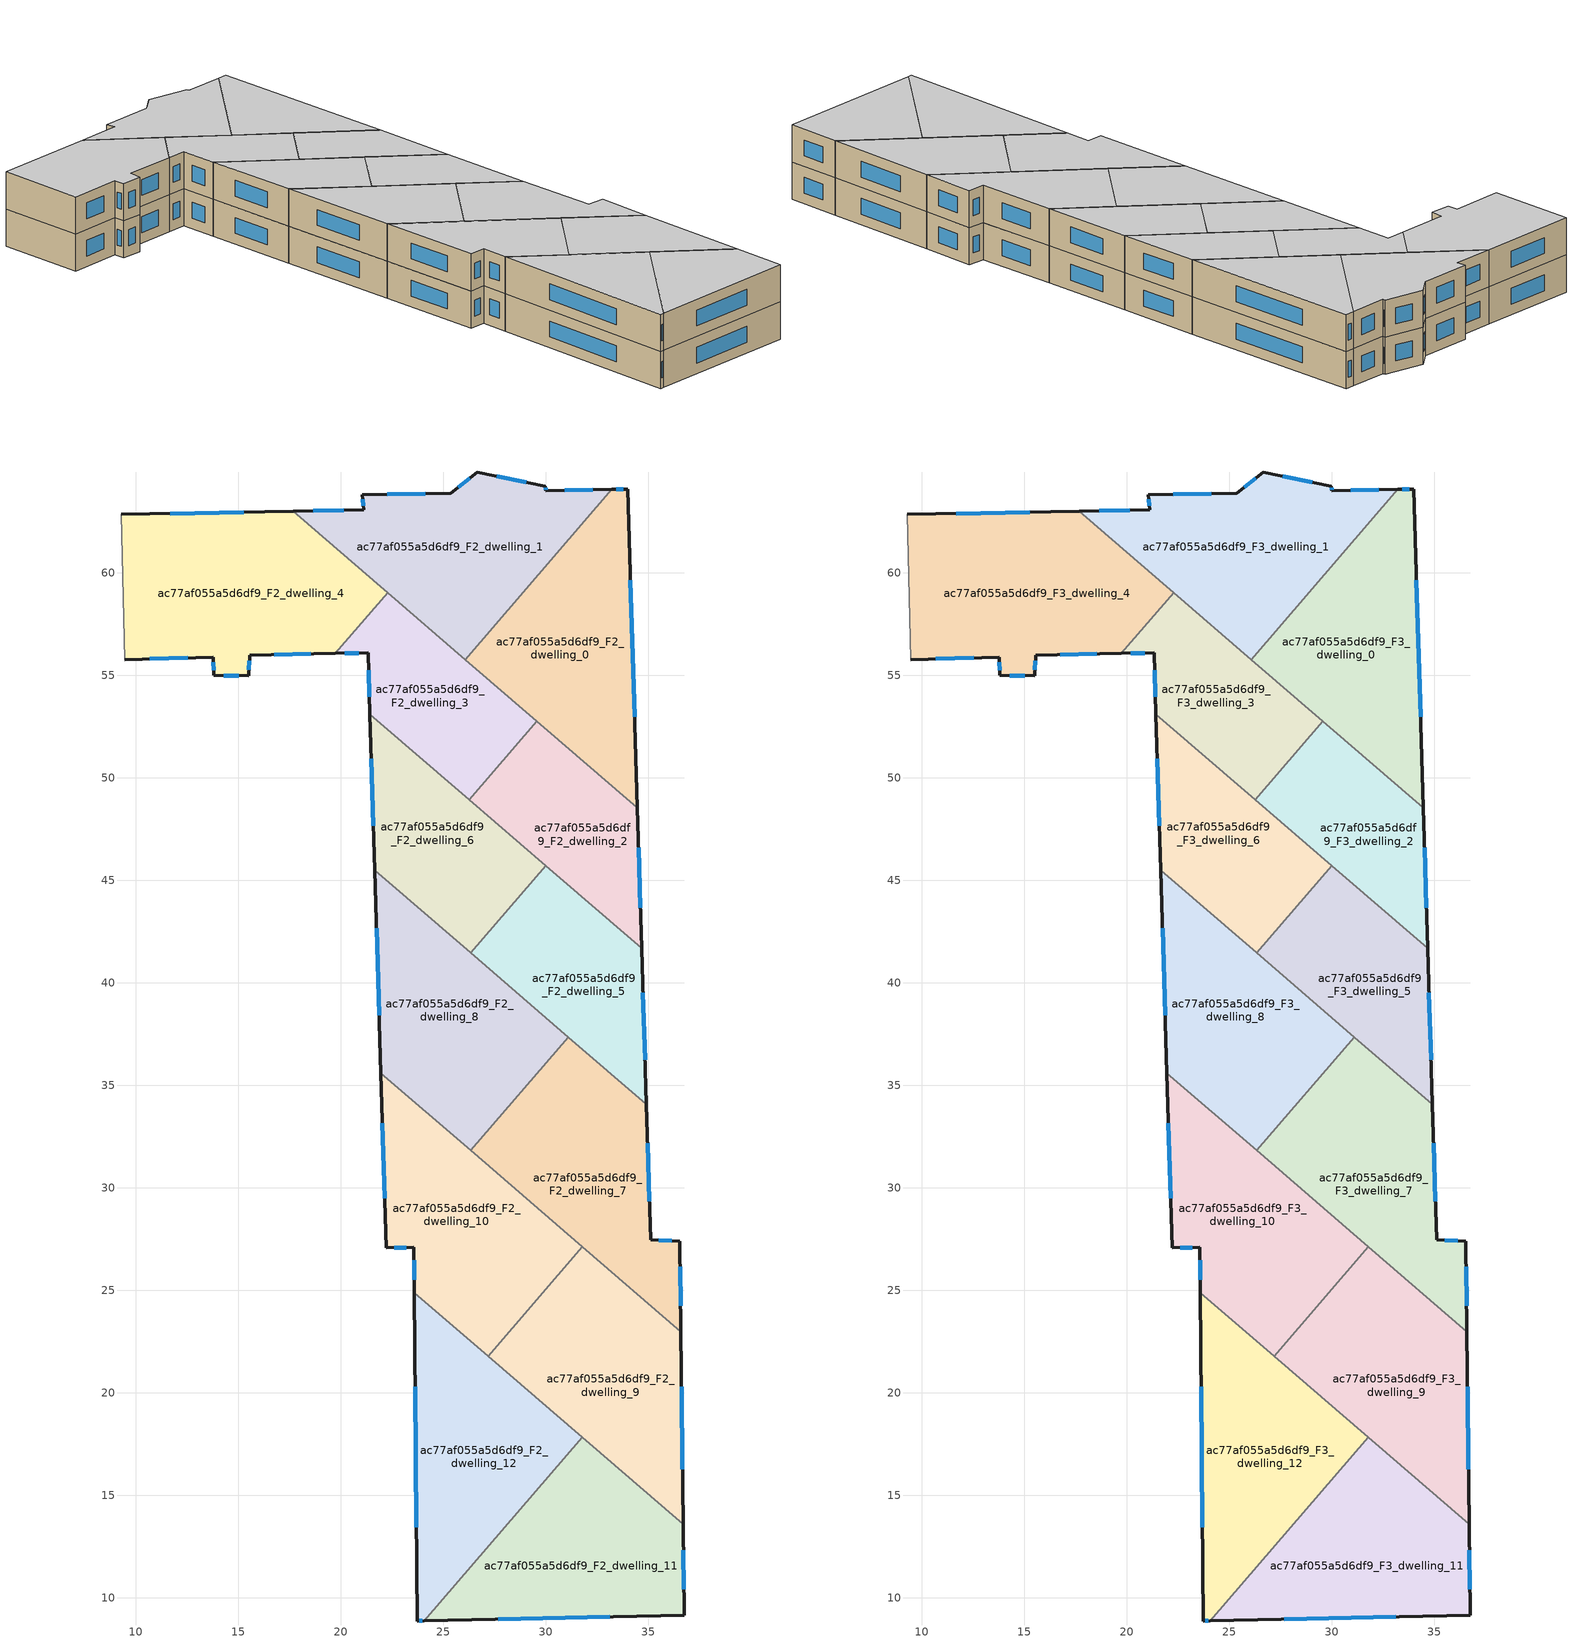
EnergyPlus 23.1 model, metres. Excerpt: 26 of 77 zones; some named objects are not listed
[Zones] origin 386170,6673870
ac77af055a5d6df9_F2_dwelling_0
 floor to ac77af055a5d6df9_F1_dwelling_0 (EU_floor_Construction): 34,64.09 34.47,48.55 26.09,55.77 33.23,64.08 z6
 wall outside (EU_wall_Construction): 34.47,48.55 34,64.09 33.23,64.08 z6:9
 wall to ac77af055a5d6df9_F2_dwelling_1 (EU_wall_Construction): 33.23,64.08 26.09,55.77 z6:9
 wall to ac77af055a5d6df9_F2_dwelling_2 (EU_wall_Construction): 29.58,52.77 34.47,48.55 z6:9
 wall to ac77af055a5d6df9_F2_dwelling_3 (EU_wall_Construction): 26.09,55.77 29.58,52.77 z6:9
 window (EU_Window_Construction): 33.78,64.09 33.45,64.08 / 34.34,52.99 34.14,59.65 z6.86:8.14
ac77af055a5d6df9_F2_dwelling_1
 floor to ac77af055a5d6df9_F1_dwelling_1 (EU_floor_Construction): 33.23,64.08 26.09,55.77 17.68,63.01 21.14,63.08 21.04,63.81 25.37,63.9 26.67,64.93 29.99,64.22 30,64 z6
 wall outside (EU_wall_Construction): 33.23,64.08 30,64 29.99,64.22 26.67,64.93 25.37,63.9 21.04,63.81 21.14,63.08 17.68,63.01 z6:9
 wall to ac77af055a5d6df9_F2_dwelling_4 (EU_wall_Construction): 17.68,63.01 22.29,59.04 z6:9
 wall to ac77af055a5d6df9_F2_dwelling_3 (EU_wall_Construction): 22.29,59.04 26.09,55.77 z6:9
 window (EU_Window_Construction): 29.05,64.42 27.62,64.72 / 30,64.07 30,64.16 / 32.31,64.05 30.93,64.02 / 20.15,63.06 18.67,63.03 / 21.07,63.6 21.11,63.29 / 24.13,63.87 22.28,63.83 / 26.3,64.63 25.74,64.19 z6.86:8.14
ac77af055a5d6df9_F2_dwelling_10
 floor to ac77af055a5d6df9_F1_dwelling_10 (EU_floor_Construction): 31.8,27.12 27.2,21.78 23.59,24.88 23.57,27.09 22.23,27.07 21.97,35.59 z6
 wall outside (EU_wall_Construction): 21.97,35.59 22.23,27.07 23.57,27.09 23.59,24.88 z6:9
 wall to ac77af055a5d6df9_F2_dwelling_9 (EU_wall_Construction): 27.2,21.78 31.8,27.12 z6:9
 wall to ac77af055a5d6df9_F2_dwelling_12 (EU_wall_Construction): 23.59,24.88 27.2,21.78 z6:9
 wall to ac77af055a5d6df9_F2_dwelling_7 (EU_wall_Construction): 31.8,27.12 26.34,31.82 z6:9
 wall to ac77af055a5d6df9_F2_dwelling_8 (EU_wall_Construction): 26.34,31.82 21.97,35.59 z6:9
 window (EU_Window_Construction): 23.58,26.46 23.59,25.51 / 22.61,27.08 23.19,27.09 / 22.04,33.15 22.15,29.5 z6.86:8.14
ac77af055a5d6df9_F2_dwelling_11
 floor to ac77af055a5d6df9_F1_dwelling_11 (EU_floor_Construction): 36.71,13.59 36.76,9.15 24.07,8.87 31.78,17.83 z6
 wall outside (EU_wall_Construction): 24.07,8.87 36.76,9.15 36.71,13.59 z6:9
 wall to ac77af055a5d6df9_F2_dwelling_12 (EU_wall_Construction): 31.78,17.83 24.07,8.87 z6:9
 wall to ac77af055a5d6df9_F2_dwelling_9 (EU_wall_Construction): 36.71,13.59 31.78,17.83 z6:9
 window (EU_Window_Construction): 36.74,10.42 36.72,12.32 / 27.7,8.95 33.13,9.07 z6.86:8.14
ac77af055a5d6df9_F2_dwelling_12
 floor to ac77af055a5d6df9_F1_dwelling_12 (EU_floor_Construction): 31.78,17.83 24.07,8.87 23.73,8.87 23.59,24.88 z6
 wall outside (EU_wall_Construction): 23.59,24.88 23.73,8.87 24.07,8.87 z6:9
 wall to ac77af055a5d6df9_F2_dwelling_9 (EU_wall_Construction): 31.78,17.83 27.2,21.78 z6:9
 window (EU_Window_Construction): 23.63,20.31 23.69,13.44 / 23.83,8.87 23.98,8.87 z6.86:8.14
ac77af055a5d6df9_F2_dwelling_2
 floor to ac77af055a5d6df9_F1_dwelling_2 (EU_floor_Construction): 34.47,48.55 34.68,41.7 26.28,48.94 29.58,52.77 z6
 wall outside (EU_wall_Construction): 34.68,41.7 34.47,48.55 z6:9
 wall to ac77af055a5d6df9_F2_dwelling_3 (EU_wall_Construction): 29.58,52.77 26.28,48.94 z6:9
 wall to ac77af055a5d6df9_F2_dwelling_5 (EU_wall_Construction): 30.01,45.73 34.68,41.7 z6:9
 wall to ac77af055a5d6df9_F2_dwelling_6 (EU_wall_Construction): 26.28,48.94 30.01,45.73 z6:9
 window (EU_Window_Construction): 34.62,43.66 34.53,46.6 z6.86:8.14
ac77af055a5d6df9_F2_dwelling_3
 floor to ac77af055a5d6df9_F1_dwelling_3 (EU_floor_Construction): 29.58,52.77 26.28,48.94 21.43,53.11 21.34,56.1 19.74,56.07 22.29,59.04 z6
 wall outside (EU_wall_Construction): 19.74,56.07 21.34,56.1 21.43,53.11 z6:9
 wall to ac77af055a5d6df9_F2_dwelling_4 (EU_wall_Construction): 22.29,59.04 19.74,56.07 z6:9
 wall to ac77af055a5d6df9_F2_dwelling_6 (EU_wall_Construction): 21.43,53.11 26.28,48.94 z6:9
 window (EU_Window_Construction): 21.36,55.25 21.4,53.96 / 20.2,56.08 20.88,56.09 z6.86:8.14
ac77af055a5d6df9_F2_dwelling_4
 floor to ac77af055a5d6df9_F1_dwelling_4 (EU_floor_Construction): 22.29,59.04 19.74,56.07 15.57,56 15.51,54.98 13.82,55 13.77,55.89 9.47,55.77 9.3,62.85 17.68,63.01 z6
 wall outside (EU_wall_Construction): 9.47,55.77 13.77,55.89 13.82,55 15.51,54.98 15.57,56 19.74,56.07 / 17.68,63.01 9.3,62.85 z6:9
 wall adiabatic (EU_wall_Construction): 9.3,62.85 9.47,55.77 z6:9
 window (EU_Window_Construction): 16.76,56.02 18.55,56.05 / 15.53,55.27 15.55,55.71 / 14.3,54.99 15.03,54.99 / 13.79,55.64 13.81,55.25 / 10.7,55.8 12.54,55.86 / 15.28,62.97 11.69,62.9 z6.86:8.14
ac77af055a5d6df9_F2_dwelling_5
 floor to ac77af055a5d6df9_F1_dwelling_5 (EU_floor_Construction): 34.68,41.7 34.92,34.08 26.34,41.46 30.01,45.72 z6
 wall outside (EU_wall_Construction): 34.92,34.08 34.68,41.7 z6:9
 wall to ac77af055a5d6df9_F2_dwelling_6 (EU_wall_Construction): 30.01,45.72 26.34,41.46 z6:9
 wall to ac77af055a5d6df9_F2_dwelling_8 (EU_wall_Construction): 26.34,41.46 31.1,37.36 z6:9
 wall to ac77af055a5d6df9_F2_dwelling_7 (EU_wall_Construction): 31.1,37.36 34.92,34.08 z6:9
 window (EU_Window_Construction): 34.85,36.25 34.75,39.52 z6.86:8.14
ac77af055a5d6df9_F2_dwelling_6
 floor to ac77af055a5d6df9_F1_dwelling_6 (EU_floor_Construction): 30.01,45.72 26.34,41.46 21.66,45.48 21.43,53.11 z6
 wall outside (EU_wall_Construction): 21.43,53.11 21.66,45.48 z6:9
 wall to ac77af055a5d6df9_F2_dwelling_8 (EU_wall_Construction): 21.66,45.48 26.34,41.46 z6:9
 window (EU_Window_Construction): 21.5,50.93 21.6,47.66 z6.86:8.14
ac77af055a5d6df9_F2_dwelling_7
 floor to ac77af055a5d6df9_F1_dwelling_7 (EU_floor_Construction): 34.92,34.08 35.12,27.46 36.55,27.41 36.6,22.99 26.34,31.82 31.1,37.36 z6
 wall outside (EU_wall_Construction): 36.6,22.99 36.55,27.41 35.12,27.46 34.92,34.08 z6:9
 wall to ac77af055a5d6df9_F2_dwelling_8 (EU_wall_Construction): 31.1,37.36 26.34,31.82 z6:9
 wall to ac77af055a5d6df9_F2_dwelling_9 (EU_wall_Construction): 31.8,27.12 36.6,22.99 z6:9
 window (EU_Window_Construction): 36.59,24.25 36.57,26.14 / 35.06,29.35 34.97,32.19 / 36.14,27.42 35.53,27.44 z6.86:8.14
ac77af055a5d6df9_F2_dwelling_8
 floor to ac77af055a5d6df9_F1_dwelling_8 (EU_floor_Construction): 31.1,37.36 26.34,31.82 21.97,35.59 21.66,45.48 z6
 wall outside (EU_wall_Construction): 21.66,45.48 21.97,35.59 z6:9
 window (EU_Window_Construction): 21.75,42.66 21.88,38.41 z6.86:8.14
ac77af055a5d6df9_F2_dwelling_9
 floor to ac77af055a5d6df9_F1_dwelling_9 (EU_floor_Construction): 36.6,22.99 36.71,13.59 27.2,21.78 31.8,27.12 z6
 wall outside (EU_wall_Construction): 36.71,13.59 36.6,22.99 z6:9
 window (EU_Window_Construction): 36.68,16.28 36.63,20.3 z6.86:8.14
ac77af055a5d6df9_F3_dwelling_0
 floor to ac77af055a5d6df9_F2_dwelling_0 (EU_floor_Construction): 34,64.09 34.47,48.55 26.09,55.77 33.23,64.08 z9
 wall outside (EU_wall_Construction): 34.47,48.55 34,64.09 33.23,64.08 z9:12
 wall to ac77af055a5d6df9_F3_dwelling_1 (EU_wall_Construction): 33.23,64.08 26.09,55.77 z9:12
 wall to ac77af055a5d6df9_F3_dwelling_2 (EU_wall_Construction): 29.58,52.77 34.47,48.55 z9:12
 wall to ac77af055a5d6df9_F3_dwelling_3 (EU_wall_Construction): 26.09,55.77 29.58,52.77 z9:12
 window (EU_Window_Construction): 33.78,64.09 33.45,64.08 / 34.34,52.99 34.14,59.65 z9.86:11.14
 ceiling to ac77af055a5d6df9_F4_dwelling_0 (EU_floor_Construction): 34.47,48.55 34,64.09 33.23,64.08 26.09,55.77 z12
ac77af055a5d6df9_F3_dwelling_1
 floor to ac77af055a5d6df9_F2_dwelling_1 (EU_floor_Construction): 33.23,64.08 26.09,55.77 17.68,63.01 21.14,63.08 21.04,63.81 25.37,63.9 26.67,64.93 29.99,64.22 30,64 z9
 wall outside (EU_wall_Construction): 33.23,64.08 30,64 29.99,64.22 26.67,64.93 25.37,63.9 21.04,63.81 21.14,63.08 17.68,63.01 z9:12
 wall to ac77af055a5d6df9_F3_dwelling_4 (EU_wall_Construction): 17.68,63.01 22.29,59.04 z9:12
 wall to ac77af055a5d6df9_F3_dwelling_3 (EU_wall_Construction): 22.29,59.04 26.09,55.77 z9:12
 window (EU_Window_Construction): 29.05,64.42 27.62,64.72 / 30,64.07 30,64.16 / 32.31,64.05 30.93,64.02 / 20.15,63.06 18.67,63.03 / 21.07,63.6 21.11,63.29 / 24.13,63.87 22.28,63.83 / 26.3,64.63 25.74,64.19 z9.86:11.14
 ceiling to ac77af055a5d6df9_F4_dwelling_1 (EU_floor_Construction): 26.09,55.77 33.23,64.08 30,64 29.99,64.22 26.67,64.93 25.37,63.9 21.04,63.81 21.14,63.08 17.68,63.01 z12
ac77af055a5d6df9_F3_dwelling_10
 floor to ac77af055a5d6df9_F2_dwelling_10 (EU_floor_Construction): 31.8,27.12 27.2,21.78 23.59,24.88 23.57,27.09 22.23,27.07 21.97,35.59 z9
 wall outside (EU_wall_Construction): 21.97,35.59 22.23,27.07 23.57,27.09 23.59,24.88 z9:12
 wall to ac77af055a5d6df9_F3_dwelling_9 (EU_wall_Construction): 27.2,21.78 31.8,27.12 z9:12
 wall to ac77af055a5d6df9_F3_dwelling_12 (EU_wall_Construction): 23.59,24.88 27.2,21.78 z9:12
 wall to ac77af055a5d6df9_F3_dwelling_7 (EU_wall_Construction): 31.8,27.12 26.34,31.82 z9:12
 wall to ac77af055a5d6df9_F3_dwelling_8 (EU_wall_Construction): 26.34,31.82 21.97,35.59 z9:12
 window (EU_Window_Construction): 23.58,26.46 23.59,25.51 / 22.61,27.08 23.19,27.09 / 22.04,33.15 22.15,29.5 z9.86:11.14
 ceiling to ac77af055a5d6df9_F4_dwelling_10 (EU_floor_Construction): 27.2,21.78 31.8,27.12 21.97,35.59 22.23,27.07 23.57,27.09 23.59,24.88 z12
ac77af055a5d6df9_F3_dwelling_11
 floor to ac77af055a5d6df9_F2_dwelling_11 (EU_floor_Construction): 36.71,13.59 36.76,9.15 24.07,8.87 31.78,17.83 z9
 wall outside (EU_wall_Construction): 24.07,8.87 36.76,9.15 36.71,13.59 z9:12
 wall to ac77af055a5d6df9_F3_dwelling_12 (EU_wall_Construction): 31.78,17.83 24.07,8.87 z9:12
 wall to ac77af055a5d6df9_F3_dwelling_9 (EU_wall_Construction): 36.71,13.59 31.78,17.83 z9:12
 window (EU_Window_Construction): 36.74,10.42 36.72,12.32 / 27.7,8.95 33.13,9.07 z9.86:11.14
 ceiling to ac77af055a5d6df9_F4_dwelling_11 (EU_floor_Construction): 36.76,9.15 36.71,13.59 31.78,17.83 24.07,8.87 z12
ac77af055a5d6df9_F3_dwelling_12
 floor to ac77af055a5d6df9_F2_dwelling_12 (EU_floor_Construction): 31.78,17.83 24.07,8.87 23.73,8.87 23.59,24.88 z9
 wall outside (EU_wall_Construction): 23.59,24.88 23.73,8.87 24.07,8.87 z9:12
 wall to ac77af055a5d6df9_F3_dwelling_9 (EU_wall_Construction): 31.78,17.83 27.2,21.78 z9:12
 window (EU_Window_Construction): 23.63,20.31 23.69,13.44 / 23.83,8.87 23.98,8.87 z9.86:11.14
 ceiling to ac77af055a5d6df9_F4_dwelling_12 (EU_floor_Construction): 24.07,8.87 31.78,17.83 23.59,24.88 23.73,8.87 z12
ac77af055a5d6df9_F3_dwelling_2
 floor to ac77af055a5d6df9_F2_dwelling_2 (EU_floor_Construction): 34.47,48.55 34.68,41.7 26.28,48.94 29.58,52.77 z9
 wall outside (EU_wall_Construction): 34.68,41.7 34.47,48.55 z9:12
 wall to ac77af055a5d6df9_F3_dwelling_3 (EU_wall_Construction): 29.58,52.77 26.28,48.94 z9:12
 wall to ac77af055a5d6df9_F3_dwelling_5 (EU_wall_Construction): 30.01,45.73 34.68,41.7 z9:12
 wall to ac77af055a5d6df9_F3_dwelling_6 (EU_wall_Construction): 26.28,48.94 30.01,45.73 z9:12
 window (EU_Window_Construction): 34.62,43.66 34.53,46.6 z9.86:11.14
 ceiling to ac77af055a5d6df9_F4_dwelling_2 (EU_floor_Construction): 34.68,41.7 34.47,48.55 29.58,52.77 26.28,48.94 z12
ac77af055a5d6df9_F3_dwelling_3
 floor to ac77af055a5d6df9_F2_dwelling_3 (EU_floor_Construction): 29.58,52.77 26.28,48.94 21.43,53.11 21.34,56.1 19.74,56.07 22.29,59.04 z9
 wall outside (EU_wall_Construction): 19.74,56.07 21.34,56.1 21.43,53.11 z9:12
 wall to ac77af055a5d6df9_F3_dwelling_4 (EU_wall_Construction): 22.29,59.04 19.74,56.07 z9:12
 wall to ac77af055a5d6df9_F3_dwelling_6 (EU_wall_Construction): 21.43,53.11 26.28,48.94 z9:12
 window (EU_Window_Construction): 21.36,55.25 21.4,53.96 / 20.2,56.08 20.88,56.09 z9.86:11.14
 ceiling to ac77af055a5d6df9_F4_dwelling_3 (EU_floor_Construction): 26.28,48.94 29.58,52.77 22.29,59.04 19.74,56.07 21.34,56.1 21.43,53.11 z12
ac77af055a5d6df9_F3_dwelling_4
 floor to ac77af055a5d6df9_F2_dwelling_4 (EU_floor_Construction): 22.29,59.04 19.74,56.07 15.57,56 15.51,54.98 13.82,55 13.77,55.89 9.47,55.77 9.3,62.85 17.68,63.01 z9
 wall outside (EU_wall_Construction): 9.47,55.77 13.77,55.89 13.82,55 15.51,54.98 15.57,56 19.74,56.07 / 17.68,63.01 9.3,62.85 z9:12
 wall adiabatic (EU_wall_Construction): 9.3,62.85 9.47,55.77 z9:12
 window (EU_Window_Construction): 16.76,56.02 18.55,56.05 / 15.53,55.27 15.55,55.71 / 14.3,54.99 15.03,54.99 / 13.79,55.64 13.81,55.25 / 10.7,55.8 12.54,55.86 / 15.28,62.97 11.69,62.9 z9.86:11.14
 ceiling to ac77af055a5d6df9_F4_dwelling_4 (EU_floor_Construction): 19.74,56.07 22.29,59.04 17.68,63.01 9.3,62.85 9.47,55.77 13.77,55.89 13.82,55 15.51,54.98 15.57,56 z12
ac77af055a5d6df9_F3_dwelling_5
 floor to ac77af055a5d6df9_F2_dwelling_5 (EU_floor_Construction): 34.68,41.7 34.92,34.08 26.34,41.46 30.01,45.72 z9
 wall outside (EU_wall_Construction): 34.92,34.08 34.68,41.7 z9:12
 wall to ac77af055a5d6df9_F3_dwelling_6 (EU_wall_Construction): 30.01,45.72 26.34,41.46 z9:12
 wall to ac77af055a5d6df9_F3_dwelling_8 (EU_wall_Construction): 26.34,41.46 31.1,37.36 z9:12
 wall to ac77af055a5d6df9_F3_dwelling_7 (EU_wall_Construction): 31.1,37.36 34.92,34.08 z9:12
 window (EU_Window_Construction): 34.85,36.25 34.75,39.52 z9.86:11.14
 ceiling to ac77af055a5d6df9_F4_dwelling_5 (EU_floor_Construction): 34.92,34.08 34.68,41.7 30.01,45.72 26.34,41.46 z12
ac77af055a5d6df9_F3_dwelling_6
 floor to ac77af055a5d6df9_F2_dwelling_6 (EU_floor_Construction): 30.01,45.72 26.34,41.46 21.66,45.48 21.43,53.11 z9
 wall outside (EU_wall_Construction): 21.43,53.11 21.66,45.48 z9:12
 wall to ac77af055a5d6df9_F3_dwelling_8 (EU_wall_Construction): 21.66,45.48 26.34,41.46 z9:12
 window (EU_Window_Construction): 21.5,50.93 21.6,47.66 z9.86:11.14
 ceiling to ac77af055a5d6df9_F4_dwelling_6 (EU_floor_Construction): 26.34,41.46 30.01,45.72 21.43,53.11 21.66,45.48 z12
ac77af055a5d6df9_F3_dwelling_7
 floor to ac77af055a5d6df9_F2_dwelling_7 (EU_floor_Construction): 34.92,34.08 35.12,27.46 36.55,27.41 36.6,22.99 26.34,31.82 31.1,37.36 z9
 wall outside (EU_wall_Construction): 36.6,22.99 36.55,27.41 35.12,27.46 34.92,34.08 z9:12
 wall to ac77af055a5d6df9_F3_dwelling_8 (EU_wall_Construction): 31.1,37.36 26.34,31.82 z9:12
 wall to ac77af055a5d6df9_F3_dwelling_9 (EU_wall_Construction): 31.8,27.12 36.6,22.99 z9:12
 window (EU_Window_Construction): 36.59,24.25 36.57,26.14 / 35.06,29.35 34.97,32.19 / 36.14,27.42 35.53,27.44 z9.86:11.14
 ceiling to ac77af055a5d6df9_F4_dwelling_7 (EU_floor_Construction): 36.6,22.99 36.55,27.41 35.12,27.46 34.92,34.08 31.1,37.36 26.34,31.82 z12
ac77af055a5d6df9_F3_dwelling_8
 floor to ac77af055a5d6df9_F2_dwelling_8 (EU_floor_Construction): 31.1,37.36 26.34,31.82 21.97,35.59 21.66,45.48 z9
 wall outside (EU_wall_Construction): 21.66,45.48 21.97,35.59 z9:12
 window (EU_Window_Construction): 21.75,42.66 21.88,38.41 z9.86:11.14
 ceiling to ac77af055a5d6df9_F4_dwelling_8 (EU_floor_Construction): 26.34,31.82 31.1,37.36 21.66,45.48 21.97,35.59 z12
ac77af055a5d6df9_F3_dwelling_9
 floor to ac77af055a5d6df9_F2_dwelling_9 (EU_floor_Construction): 36.6,22.99 36.71,13.59 27.2,21.78 31.8,27.12 z9
 wall outside (EU_wall_Construction): 36.71,13.59 36.6,22.99 z9:12
 window (EU_Window_Construction): 36.68,16.28 36.63,20.3 z9.86:11.14
 ceiling to ac77af055a5d6df9_F4_dwelling_9 (EU_floor_Construction): 36.71,13.59 36.6,22.99 31.8,27.12 27.2,21.78 z12
[Building]
EU S2 Campaign: North Axis=0; Terrain=City; Solar Distribution=FullExterior
[Site:Location]
Helsinki-Vantaa.AP: Latitude=60.317; Longitude=24.963; Time Zone=2; Elevation=54.6
[SizingPeriod:WeatherFileDays]
AnnualSizingPeriod: Begin Month=1; Begin Day of Month=1; End Month=12; End Day of Month=31; Day of Week for Start Day=Monday; Use Weather File Daylight Saving Period=No; Use Weather File Rain and Snow Indicators=No
[MATERIAL]
EU_InternalMass_Material: Roughness=MediumRough; Thickness=0.1; Conductivity=1; Density=1800; Specific Heat=900; Thermal Absorptance=0.9; Solar Absorptance=0.7; Visible Absorptance=0.7
[MATERIAL:NOMASS] Roughness=MediumRough; Thermal Absorptance=0.9; Solar Absorptance=0.7; Visible Absorptance=0.7
Name | Thermal Resistance
EU_wall_NoMass | 1.10183
EU_floor_NoMass | 1.70606
[WINDOWMATERIAL:SIMPLEGLAZINGSYSTEM]
EU_Window_SimpleGlazing: UFactor=3.11035; Solar Heat Gain Coefficient=0.8; Visible Transmittance=0.8
[CONSTRUCTION]
EU_wall_Construction: EU_wall_NoMass
EU_floor_Construction: EU_floor_NoMass
EU_Window_Construction: EU_Window_SimpleGlazing
EU_InternalMass_Construction: EU_InternalMass_Material
[ZONE] Type=1; Multiplier=1; Ceiling Height=autocalculate; Floor Area=autocalculate; Part of Total Floor Area=Yes
Name | Volume
ac77af055a5d6df9_F2_dwelling_0; ac77af055a5d6df9_F3_dwelling_0 | 199.712
ac77af055a5d6df9_F2_dwelling_1; ac77af055a5d6df9_F3_dwelling_1 | 199.7
ac77af055a5d6df9_F2_dwelling_10; ac77af055a5d6df9_F3_dwelling_10 | 199.72
ac77af055a5d6df9_F2_dwelling_11; ac77af055a5d6df9_F3_dwelling_11 | 199.737
ac77af055a5d6df9_F2_dwelling_12; ac77af055a5d6df9_F3_dwelling_12 | 199.715
ac77af055a5d6df9_F2_dwelling_2; ac77af055a5d6df9_F3_dwelling_2 | 133.145
ac77af055a5d6df9_F2_dwelling_3; ac77af055a5d6df9_F3_dwelling_3 | 133.162
ac77af055a5d6df9_F2_dwelling_4; ac77af055a5d6df9_F3_dwelling_4 | 237.39
ac77af055a5d6df9_F2_dwelling_5; ac77af055a5d6df9_F3_dwelling_5 | 147.625
ac77af055a5d6df9_F2_dwelling_6; ac77af055a5d6df9_F3_dwelling_6 | 147.62
ac77af055a5d6df9_F2_dwelling_7; ac77af055a5d6df9_F3_dwelling_7 | 199.667
ac77af055a5d6df9_F2_dwelling_8; ac77af055a5d6df9_F3_dwelling_8 | 199.668
ac77af055a5d6df9_F2_dwelling_9; ac77af055a5d6df9_F3_dwelling_9 | 199.695
[INTERNALMASS] Construction=EU_InternalMass_Construction
Name | Zone or ZoneList | Surface Area
ac77af055a5d6df9_F2_dwelling_0_EU_InternalMass | ac77af055a5d6df9_F2_dwelling_0 | 66.5708
ac77af055a5d6df9_F2_dwelling_1_EU_InternalMass | ac77af055a5d6df9_F2_dwelling_1 | 66.5667
ac77af055a5d6df9_F2_dwelling_2_EU_InternalMass | ac77af055a5d6df9_F2_dwelling_2 | 44.3816
ac77af055a5d6df9_F2_dwelling_3_EU_InternalMass | ac77af055a5d6df9_F2_dwelling_3 | 44.3874
ac77af055a5d6df9_F2_dwelling_4_EU_InternalMass | ac77af055a5d6df9_F2_dwelling_4 | 79.1301
ac77af055a5d6df9_F2_dwelling_5_EU_InternalMass | ac77af055a5d6df9_F2_dwelling_5 | 49.2084
ac77af055a5d6df9_F2_dwelling_6_EU_InternalMass | ac77af055a5d6df9_F2_dwelling_6 | 49.2069
ac77af055a5d6df9_F2_dwelling_7_EU_InternalMass | ac77af055a5d6df9_F2_dwelling_7 | 66.5559
ac77af055a5d6df9_F2_dwelling_8_EU_InternalMass | ac77af055a5d6df9_F2_dwelling_8 | 66.556
ac77af055a5d6df9_F2_dwelling_9_EU_InternalMass | ac77af055a5d6df9_F2_dwelling_9 | 66.5651
ac77af055a5d6df9_F2_dwelling_10_EU_InternalMass | ac77af055a5d6df9_F2_dwelling_10 | 66.5736
ac77af055a5d6df9_F2_dwelling_11_EU_InternalMass | ac77af055a5d6df9_F2_dwelling_11 | 66.5791
ac77af055a5d6df9_F2_dwelling_12_EU_InternalMass | ac77af055a5d6df9_F2_dwelling_12 | 66.5716
ac77af055a5d6df9_F3_dwelling_0_EU_InternalMass | ac77af055a5d6df9_F3_dwelling_0 | 66.5708
ac77af055a5d6df9_F3_dwelling_1_EU_InternalMass | ac77af055a5d6df9_F3_dwelling_1 | 66.5667
ac77af055a5d6df9_F3_dwelling_2_EU_InternalMass | ac77af055a5d6df9_F3_dwelling_2 | 44.3816
ac77af055a5d6df9_F3_dwelling_3_EU_InternalMass | ac77af055a5d6df9_F3_dwelling_3 | 44.3874
ac77af055a5d6df9_F3_dwelling_4_EU_InternalMass | ac77af055a5d6df9_F3_dwelling_4 | 79.1301
ac77af055a5d6df9_F3_dwelling_5_EU_InternalMass | ac77af055a5d6df9_F3_dwelling_5 | 49.2084
ac77af055a5d6df9_F3_dwelling_6_EU_InternalMass | ac77af055a5d6df9_F3_dwelling_6 | 49.2069
ac77af055a5d6df9_F3_dwelling_7_EU_InternalMass | ac77af055a5d6df9_F3_dwelling_7 | 66.5559
ac77af055a5d6df9_F3_dwelling_8_EU_InternalMass | ac77af055a5d6df9_F3_dwelling_8 | 66.556
ac77af055a5d6df9_F3_dwelling_9_EU_InternalMass | ac77af055a5d6df9_F3_dwelling_9 | 66.5651
ac77af055a5d6df9_F3_dwelling_10_EU_InternalMass | ac77af055a5d6df9_F3_dwelling_10 | 66.5736
ac77af055a5d6df9_F3_dwelling_11_EU_InternalMass | ac77af055a5d6df9_F3_dwelling_11 | 66.5791
ac77af055a5d6df9_F3_dwelling_12_EU_InternalMass | ac77af055a5d6df9_F3_dwelling_12 | 66.5716
[OTHEREQUIPMENT] Fuel Type=Electricity; Design Level Calculation Method=Watts/Area; Power per Zone Floor Area=1; Fraction Latent=0; Fraction Radiant=0; Fraction Lost=0; Carbon Dioxide Generation Rate=0; EndUse Subcategory=EU_Step8_InternalGains
Name | Zone or ZoneList or Space or SpaceList | Schedule
EU_Step8_InternalGain_ac77af055a5d6df9_F2_dwelling_0_f000 | ac77af055a5d6df9_F2_dwelling_0 | EU_Step8_GainSchedule_ac77af055a5d6df9_F2_dwelling_0_f000
EU_Step8_InternalGain_ac77af055a5d6df9_F2_dwelling_1_f000 | ac77af055a5d6df9_F2_dwelling_1 | EU_Step8_GainSchedule_ac77af055a5d6df9_F2_dwelling_1_f000
EU_Step8_InternalGain_ac77af055a5d6df9_F2_dwelling_2_f000 | ac77af055a5d6df9_F2_dwelling_2 | EU_Step8_GainSchedule_ac77af055a5d6df9_F2_dwelling_2_f000
EU_Step8_InternalGain_ac77af055a5d6df9_F2_dwelling_3_f000 | ac77af055a5d6df9_F2_dwelling_3 | EU_Step8_GainSchedule_ac77af055a5d6df9_F2_dwelling_3_f000
EU_Step8_InternalGain_ac77af055a5d6df9_F2_dwelling_4_f000 | ac77af055a5d6df9_F2_dwelling_4 | EU_Step8_GainSchedule_ac77af055a5d6df9_F2_dwelling_4_f000
EU_Step8_InternalGain_ac77af055a5d6df9_F2_dwelling_5_f000 | ac77af055a5d6df9_F2_dwelling_5 | EU_Step8_GainSchedule_ac77af055a5d6df9_F2_dwelling_5_f000
EU_Step8_InternalGain_ac77af055a5d6df9_F2_dwelling_6_f000 | ac77af055a5d6df9_F2_dwelling_6 | EU_Step8_GainSchedule_ac77af055a5d6df9_F2_dwelling_6_f000
EU_Step8_InternalGain_ac77af055a5d6df9_F2_dwelling_7_f000 | ac77af055a5d6df9_F2_dwelling_7 | EU_Step8_GainSchedule_ac77af055a5d6df9_F2_dwelling_7_f000
EU_Step8_InternalGain_ac77af055a5d6df9_F2_dwelling_8_f000 | ac77af055a5d6df9_F2_dwelling_8 | EU_Step8_GainSchedule_ac77af055a5d6df9_F2_dwelling_8_f000
EU_Step8_InternalGain_ac77af055a5d6df9_F2_dwelling_9_f000 | ac77af055a5d6df9_F2_dwelling_9 | EU_Step8_GainSchedule_ac77af055a5d6df9_F2_dwelling_9_f000
EU_Step8_InternalGain_ac77af055a5d6df9_F2_dwelling_10_f000 | ac77af055a5d6df9_F2_dwelling_10 | EU_Step8_GainSchedule_ac77af055a5d6df9_F2_dwelling_10_f000
EU_Step8_InternalGain_ac77af055a5d6df9_F2_dwelling_11_f000 | ac77af055a5d6df9_F2_dwelling_11 | EU_Step8_GainSchedule_ac77af055a5d6df9_F2_dwelling_11_f000
EU_Step8_InternalGain_ac77af055a5d6df9_F2_dwelling_12_f000 | ac77af055a5d6df9_F2_dwelling_12 | EU_Step8_GainSchedule_ac77af055a5d6df9_F2_dwelling_12_f000
EU_Step8_InternalGain_ac77af055a5d6df9_F3_dwelling_0_f000 | ac77af055a5d6df9_F3_dwelling_0 | EU_Step8_GainSchedule_ac77af055a5d6df9_F3_dwelling_0_f000
EU_Step8_InternalGain_ac77af055a5d6df9_F3_dwelling_1_f000 | ac77af055a5d6df9_F3_dwelling_1 | EU_Step8_GainSchedule_ac77af055a5d6df9_F3_dwelling_1_f000
EU_Step8_InternalGain_ac77af055a5d6df9_F3_dwelling_2_f000 | ac77af055a5d6df9_F3_dwelling_2 | EU_Step8_GainSchedule_ac77af055a5d6df9_F3_dwelling_2_f000
EU_Step8_InternalGain_ac77af055a5d6df9_F3_dwelling_3_f000 | ac77af055a5d6df9_F3_dwelling_3 | EU_Step8_GainSchedule_ac77af055a5d6df9_F3_dwelling_3_f000
EU_Step8_InternalGain_ac77af055a5d6df9_F3_dwelling_4_f000 | ac77af055a5d6df9_F3_dwelling_4 | EU_Step8_GainSchedule_ac77af055a5d6df9_F3_dwelling_4_f000
EU_Step8_InternalGain_ac77af055a5d6df9_F3_dwelling_5_f000 | ac77af055a5d6df9_F3_dwelling_5 | EU_Step8_GainSchedule_ac77af055a5d6df9_F3_dwelling_5_f000
EU_Step8_InternalGain_ac77af055a5d6df9_F3_dwelling_6_f000 | ac77af055a5d6df9_F3_dwelling_6 | EU_Step8_GainSchedule_ac77af055a5d6df9_F3_dwelling_6_f000
EU_Step8_InternalGain_ac77af055a5d6df9_F3_dwelling_7_f000 | ac77af055a5d6df9_F3_dwelling_7 | EU_Step8_GainSchedule_ac77af055a5d6df9_F3_dwelling_7_f000
EU_Step8_InternalGain_ac77af055a5d6df9_F3_dwelling_8_f000 | ac77af055a5d6df9_F3_dwelling_8 | EU_Step8_GainSchedule_ac77af055a5d6df9_F3_dwelling_8_f000
EU_Step8_InternalGain_ac77af055a5d6df9_F3_dwelling_9_f000 | ac77af055a5d6df9_F3_dwelling_9 | EU_Step8_GainSchedule_ac77af055a5d6df9_F3_dwelling_9_f000
EU_Step8_InternalGain_ac77af055a5d6df9_F3_dwelling_10_f000 | ac77af055a5d6df9_F3_dwelling_10 | EU_Step8_GainSchedule_ac77af055a5d6df9_F3_dwelling_10_f000
EU_Step8_InternalGain_ac77af055a5d6df9_F3_dwelling_11_f000 | ac77af055a5d6df9_F3_dwelling_11 | EU_Step8_GainSchedule_ac77af055a5d6df9_F3_dwelling_11_f000
EU_Step8_InternalGain_ac77af055a5d6df9_F3_dwelling_12_f000 | ac77af055a5d6df9_F3_dwelling_12 | EU_Step8_GainSchedule_ac77af055a5d6df9_F3_dwelling_12_f000
[ZONEVENTILATION:DESIGNFLOWRATE] Schedule=EU_AlwaysOn; Design Flow Rate Calculation Method=AirChanges/Hour; Air Changes per Hour=0.756316; Ventilation Type=Natural; Fan Pressure Rise=0; Fan Total Efficiency=1; Constant Term Coefficient=1; Temperature Term Coefficient=0; Velocity Term Coefficient=0; Velocity Squared Term Coefficient=0; Minimum Indoor Temperature=-100; Maximum Indoor Temperature=100; Delta Temperature=-100; Minimum Outdoor Temperature=-100; Maximum Outdoor Temperature=100; Maximum Wind Speed=40
Name | Zone or ZoneList or Space or SpaceList
EU_ConstantAir_ac77af055a5d6df9_F2_dwelling_0 | ac77af055a5d6df9_F2_dwelling_0
EU_ConstantAir_ac77af055a5d6df9_F2_dwelling_1 | ac77af055a5d6df9_F2_dwelling_1
EU_ConstantAir_ac77af055a5d6df9_F2_dwelling_2 | ac77af055a5d6df9_F2_dwelling_2
EU_ConstantAir_ac77af055a5d6df9_F2_dwelling_3 | ac77af055a5d6df9_F2_dwelling_3
EU_ConstantAir_ac77af055a5d6df9_F2_dwelling_4 | ac77af055a5d6df9_F2_dwelling_4
EU_ConstantAir_ac77af055a5d6df9_F2_dwelling_5 | ac77af055a5d6df9_F2_dwelling_5
EU_ConstantAir_ac77af055a5d6df9_F2_dwelling_6 | ac77af055a5d6df9_F2_dwelling_6
EU_ConstantAir_ac77af055a5d6df9_F2_dwelling_7 | ac77af055a5d6df9_F2_dwelling_7
EU_ConstantAir_ac77af055a5d6df9_F2_dwelling_8 | ac77af055a5d6df9_F2_dwelling_8
EU_ConstantAir_ac77af055a5d6df9_F2_dwelling_9 | ac77af055a5d6df9_F2_dwelling_9
EU_ConstantAir_ac77af055a5d6df9_F2_dwelling_10 | ac77af055a5d6df9_F2_dwelling_10
EU_ConstantAir_ac77af055a5d6df9_F2_dwelling_11 | ac77af055a5d6df9_F2_dwelling_11
EU_ConstantAir_ac77af055a5d6df9_F2_dwelling_12 | ac77af055a5d6df9_F2_dwelling_12
EU_ConstantAir_ac77af055a5d6df9_F3_dwelling_0 | ac77af055a5d6df9_F3_dwelling_0
EU_ConstantAir_ac77af055a5d6df9_F3_dwelling_1 | ac77af055a5d6df9_F3_dwelling_1
EU_ConstantAir_ac77af055a5d6df9_F3_dwelling_2 | ac77af055a5d6df9_F3_dwelling_2
EU_ConstantAir_ac77af055a5d6df9_F3_dwelling_3 | ac77af055a5d6df9_F3_dwelling_3
EU_ConstantAir_ac77af055a5d6df9_F3_dwelling_4 | ac77af055a5d6df9_F3_dwelling_4
EU_ConstantAir_ac77af055a5d6df9_F3_dwelling_5 | ac77af055a5d6df9_F3_dwelling_5
EU_ConstantAir_ac77af055a5d6df9_F3_dwelling_6 | ac77af055a5d6df9_F3_dwelling_6
EU_ConstantAir_ac77af055a5d6df9_F3_dwelling_7 | ac77af055a5d6df9_F3_dwelling_7
EU_ConstantAir_ac77af055a5d6df9_F3_dwelling_8 | ac77af055a5d6df9_F3_dwelling_8
EU_ConstantAir_ac77af055a5d6df9_F3_dwelling_9 | ac77af055a5d6df9_F3_dwelling_9
EU_ConstantAir_ac77af055a5d6df9_F3_dwelling_10 | ac77af055a5d6df9_F3_dwelling_10
EU_ConstantAir_ac77af055a5d6df9_F3_dwelling_11 | ac77af055a5d6df9_F3_dwelling_11
EU_ConstantAir_ac77af055a5d6df9_F3_dwelling_12 | ac77af055a5d6df9_F3_dwelling_12
[HVACTEMPLATE:ZONE:IDEALLOADSAIRSYSTEM] System Availability Schedule=EU_AlwaysOn; Maximum Heating Supply Air Temperature=50; Minimum Cooling Supply Air Temperature=13; Maximum Heating Supply Air Humidity Ratio=0.0156; Minimum Cooling Supply Air Humidity Ratio=0.0077; Heating Limit=NoLimit; Cooling Limit=NoLimit; Heating Availability Schedule=EU_AlwaysOn; Cooling Availability Schedule=EU_CoolingOff; Dehumidification Control Type=ConstantSensibleHeatRatio; Cooling Sensible Heat Ratio=0.7; Dehumidification Setpoint=60; Humidification Control Type=None; Humidification Setpoint=30; Outdoor Air Method=None; Outdoor Air Flow Rate per Person=0.00944; Outdoor Air Flow Rate per Zone Floor Area=0; Outdoor Air Flow Rate per Zone=0; Demand Controlled Ventilation Type=None; Outdoor Air Economizer Type=NoEconomizer; Heat Recovery Type=None; Sensible Heat Recovery Effectiveness=0.7; Latent Heat Recovery Effectiveness=0.65
Name | Template Thermostat
ac77af055a5d6df9_F2_dwelling_0 | EU_HeatOnly_ac77af055a5d6df9_F2_dwelling_0
ac77af055a5d6df9_F2_dwelling_1 | EU_HeatOnly_ac77af055a5d6df9_F2_dwelling_1
ac77af055a5d6df9_F2_dwelling_2 | EU_HeatOnly_ac77af055a5d6df9_F2_dwelling_2
ac77af055a5d6df9_F2_dwelling_3 | EU_HeatOnly_ac77af055a5d6df9_F2_dwelling_3
ac77af055a5d6df9_F2_dwelling_4 | EU_HeatOnly_ac77af055a5d6df9_F2_dwelling_4
ac77af055a5d6df9_F2_dwelling_5 | EU_HeatOnly_ac77af055a5d6df9_F2_dwelling_5
ac77af055a5d6df9_F2_dwelling_6 | EU_HeatOnly_ac77af055a5d6df9_F2_dwelling_6
ac77af055a5d6df9_F2_dwelling_7 | EU_HeatOnly_ac77af055a5d6df9_F2_dwelling_7
ac77af055a5d6df9_F2_dwelling_8 | EU_HeatOnly_ac77af055a5d6df9_F2_dwelling_8
ac77af055a5d6df9_F2_dwelling_9 | EU_HeatOnly_ac77af055a5d6df9_F2_dwelling_9
ac77af055a5d6df9_F2_dwelling_10 | EU_HeatOnly_ac77af055a5d6df9_F2_dwelling_10
ac77af055a5d6df9_F2_dwelling_11 | EU_HeatOnly_ac77af055a5d6df9_F2_dwelling_11
ac77af055a5d6df9_F2_dwelling_12 | EU_HeatOnly_ac77af055a5d6df9_F2_dwelling_12
ac77af055a5d6df9_F3_dwelling_0 | EU_HeatOnly_ac77af055a5d6df9_F3_dwelling_0
ac77af055a5d6df9_F3_dwelling_1 | EU_HeatOnly_ac77af055a5d6df9_F3_dwelling_1
ac77af055a5d6df9_F3_dwelling_2 | EU_HeatOnly_ac77af055a5d6df9_F3_dwelling_2
ac77af055a5d6df9_F3_dwelling_3 | EU_HeatOnly_ac77af055a5d6df9_F3_dwelling_3
ac77af055a5d6df9_F3_dwelling_4 | EU_HeatOnly_ac77af055a5d6df9_F3_dwelling_4
ac77af055a5d6df9_F3_dwelling_5 | EU_HeatOnly_ac77af055a5d6df9_F3_dwelling_5
ac77af055a5d6df9_F3_dwelling_6 | EU_HeatOnly_ac77af055a5d6df9_F3_dwelling_6
ac77af055a5d6df9_F3_dwelling_7 | EU_HeatOnly_ac77af055a5d6df9_F3_dwelling_7
ac77af055a5d6df9_F3_dwelling_8 | EU_HeatOnly_ac77af055a5d6df9_F3_dwelling_8
ac77af055a5d6df9_F3_dwelling_9 | EU_HeatOnly_ac77af055a5d6df9_F3_dwelling_9
ac77af055a5d6df9_F3_dwelling_10 | EU_HeatOnly_ac77af055a5d6df9_F3_dwelling_10
ac77af055a5d6df9_F3_dwelling_11 | EU_HeatOnly_ac77af055a5d6df9_F3_dwelling_11
ac77af055a5d6df9_F3_dwelling_12 | EU_HeatOnly_ac77af055a5d6df9_F3_dwelling_12
[SIZING:ZONE] Zone Cooling Design Supply Air Temperature Input Method=SupplyAirTemperature; Zone Cooling Design Supply Air Temperature=13; Zone Heating Design Supply Air Temperature Input Method=SupplyAirTemperature; Zone Heating Design Supply Air Temperature=50; Zone Cooling Design Supply Air Humidity Ratio=0.008; Zone Heating Design Supply Air Humidity Ratio=0.008; Cooling Design Air Flow Method=DesignDay; Cooling Design Air Flow Rate=0; Cooling Minimum Air Flow per Zone Floor Area=0.000762; Cooling Minimum Air Flow=0; Cooling Minimum Air Flow Fraction=0.2; Heating Design Air Flow Method=DesignDay; Heating Design Air Flow Rate=0; Heating Maximum Air Flow per Zone Floor Area=0.002032; Heating Maximum Air Flow=0.141576; Heating Maximum Air Flow Fraction=0.3; Account for Dedicated Outdoor Air System=No; Dedicated Outdoor Air System Control Strategy=NeutralSupplyAir; Dedicated Outdoor Air Low Setpoint Temperature for Design=autosize; Dedicated Outdoor Air High Setpoint Temperature for Design=autosize; Zone Load Sizing Method=Sensible Load Only No Latent Load; Zone Latent Cooling Design Supply Air Humidity Ratio Input Method=HumidityRatioDifference; Zone Cooling Design Supply Air Humidity Ratio Difference=0.005; Zone Latent Heating Design Supply Air Humidity Ratio Input Method=HumidityRatioDifference; Zone Humidification Design Supply Air Humidity Ratio Difference=0.005
ac77af055a5d6df9_F2_dwelling_0; ac77af055a5d6df9_F2_dwelling_1; ac77af055a5d6df9_F2_dwelling_2; ac77af055a5d6df9_F2_dwelling_3; ac77af055a5d6df9_F2_dwelling_4; ac77af055a5d6df9_F2_dwelling_5; ac77af055a5d6df9_F2_dwelling_6; ac77af055a5d6df9_F2_dwelling_7; ac77af055a5d6df9_F2_dwelling_8; ac77af055a5d6df9_F2_dwelling_9; ac77af055a5d6df9_F2_dwelling_10; ac77af055a5d6df9_F2_dwelling_11; ac77af055a5d6df9_F2_dwelling_12; ac77af055a5d6df9_F3_dwelling_0; ac77af055a5d6df9_F3_dwelling_1; ac77af055a5d6df9_F3_dwelling_2; ac77af055a5d6df9_F3_dwelling_3; ac77af055a5d6df9_F3_dwelling_4; ac77af055a5d6df9_F3_dwelling_5; ac77af055a5d6df9_F3_dwelling_6; ac77af055a5d6df9_F3_dwelling_7; ac77af055a5d6df9_F3_dwelling_8; ac77af055a5d6df9_F3_dwelling_9; ac77af055a5d6df9_F3_dwelling_10; ac77af055a5d6df9_F3_dwelling_11; ac77af055a5d6df9_F3_dwelling_12
[SCHEDULE:CONSTANT]
Name | Hourly Value
EU_AlwaysOn | 1
EU_CoolingOff | 0
[SCHEDULE:FILE] Column Number=1; Rows to Skip at Top=0; Number of Hours of Data=8760; Column Separator=Comma; Interpolate to Timestep=No; Minutes per Item=60; Adjust Schedule for Daylight Savings=Yes
Name | File
EU_Step8_GainSchedule_ac77af055a5d6df9_F2_dwelling_0_f000 | ../../schedules/ac77af055a5d6df9/ac77af055a5d6df9_F2_dwelling_0_f000_gain.csv
EU_Step8_GainSchedule_ac77af055a5d6df9_F2_dwelling_1_f000 | ../../schedules/ac77af055a5d6df9/ac77af055a5d6df9_F2_dwelling_1_f000_gain.csv
EU_Step8_GainSchedule_ac77af055a5d6df9_F2_dwelling_2_f000 | ../../schedules/ac77af055a5d6df9/ac77af055a5d6df9_F2_dwelling_2_f000_gain.csv
EU_Step8_GainSchedule_ac77af055a5d6df9_F2_dwelling_3_f000 | ../../schedules/ac77af055a5d6df9/ac77af055a5d6df9_F2_dwelling_3_f000_gain.csv
EU_Step8_GainSchedule_ac77af055a5d6df9_F2_dwelling_4_f000 | ../../schedules/ac77af055a5d6df9/ac77af055a5d6df9_F2_dwelling_4_f000_gain.csv
EU_Step8_GainSchedule_ac77af055a5d6df9_F2_dwelling_5_f000 | ../../schedules/ac77af055a5d6df9/ac77af055a5d6df9_F2_dwelling_5_f000_gain.csv
EU_Step8_GainSchedule_ac77af055a5d6df9_F2_dwelling_6_f000 | ../../schedules/ac77af055a5d6df9/ac77af055a5d6df9_F2_dwelling_6_f000_gain.csv
EU_Step8_GainSchedule_ac77af055a5d6df9_F2_dwelling_7_f000 | ../../schedules/ac77af055a5d6df9/ac77af055a5d6df9_F2_dwelling_7_f000_gain.csv
EU_Step8_GainSchedule_ac77af055a5d6df9_F2_dwelling_8_f000 | ../../schedules/ac77af055a5d6df9/ac77af055a5d6df9_F2_dwelling_8_f000_gain.csv
EU_Step8_GainSchedule_ac77af055a5d6df9_F2_dwelling_9_f000 | ../../schedules/ac77af055a5d6df9/ac77af055a5d6df9_F2_dwelling_9_f000_gain.csv
EU_Step8_GainSchedule_ac77af055a5d6df9_F2_dwelling_10_f000 | ../../schedules/ac77af055a5d6df9/ac77af055a5d6df9_F2_dwelling_10_f000_gain.csv
EU_Step8_GainSchedule_ac77af055a5d6df9_F2_dwelling_11_f000 | ../../schedules/ac77af055a5d6df9/ac77af055a5d6df9_F2_dwelling_11_f000_gain.csv
EU_Step8_GainSchedule_ac77af055a5d6df9_F2_dwelling_12_f000 | ../../schedules/ac77af055a5d6df9/ac77af055a5d6df9_F2_dwelling_12_f000_gain.csv
EU_Step8_GainSchedule_ac77af055a5d6df9_F3_dwelling_0_f000 | ../../schedules/ac77af055a5d6df9/ac77af055a5d6df9_F3_dwelling_0_f000_gain.csv
EU_Step8_GainSchedule_ac77af055a5d6df9_F3_dwelling_1_f000 | ../../schedules/ac77af055a5d6df9/ac77af055a5d6df9_F3_dwelling_1_f000_gain.csv
EU_Step8_GainSchedule_ac77af055a5d6df9_F3_dwelling_2_f000 | ../../schedules/ac77af055a5d6df9/ac77af055a5d6df9_F3_dwelling_2_f000_gain.csv
EU_Step8_GainSchedule_ac77af055a5d6df9_F3_dwelling_3_f000 | ../../schedules/ac77af055a5d6df9/ac77af055a5d6df9_F3_dwelling_3_f000_gain.csv
EU_Step8_GainSchedule_ac77af055a5d6df9_F3_dwelling_4_f000 | ../../schedules/ac77af055a5d6df9/ac77af055a5d6df9_F3_dwelling_4_f000_gain.csv
EU_Step8_GainSchedule_ac77af055a5d6df9_F3_dwelling_5_f000 | ../../schedules/ac77af055a5d6df9/ac77af055a5d6df9_F3_dwelling_5_f000_gain.csv
EU_Step8_GainSchedule_ac77af055a5d6df9_F3_dwelling_6_f000 | ../../schedules/ac77af055a5d6df9/ac77af055a5d6df9_F3_dwelling_6_f000_gain.csv
EU_Step8_GainSchedule_ac77af055a5d6df9_F3_dwelling_7_f000 | ../../schedules/ac77af055a5d6df9/ac77af055a5d6df9_F3_dwelling_7_f000_gain.csv
EU_Step8_GainSchedule_ac77af055a5d6df9_F3_dwelling_8_f000 | ../../schedules/ac77af055a5d6df9/ac77af055a5d6df9_F3_dwelling_8_f000_gain.csv
EU_Step8_GainSchedule_ac77af055a5d6df9_F3_dwelling_9_f000 | ../../schedules/ac77af055a5d6df9/ac77af055a5d6df9_F3_dwelling_9_f000_gain.csv
EU_Step8_GainSchedule_ac77af055a5d6df9_F3_dwelling_10_f000 | ../../schedules/ac77af055a5d6df9/ac77af055a5d6df9_F3_dwelling_10_f000_gain.csv
EU_Step8_GainSchedule_ac77af055a5d6df9_F3_dwelling_11_f000 | ../../schedules/ac77af055a5d6df9/ac77af055a5d6df9_F3_dwelling_11_f000_gain.csv
EU_Step8_GainSchedule_ac77af055a5d6df9_F3_dwelling_12_f000 | ../../schedules/ac77af055a5d6df9/ac77af055a5d6df9_F3_dwelling_12_f000_gain.csv
